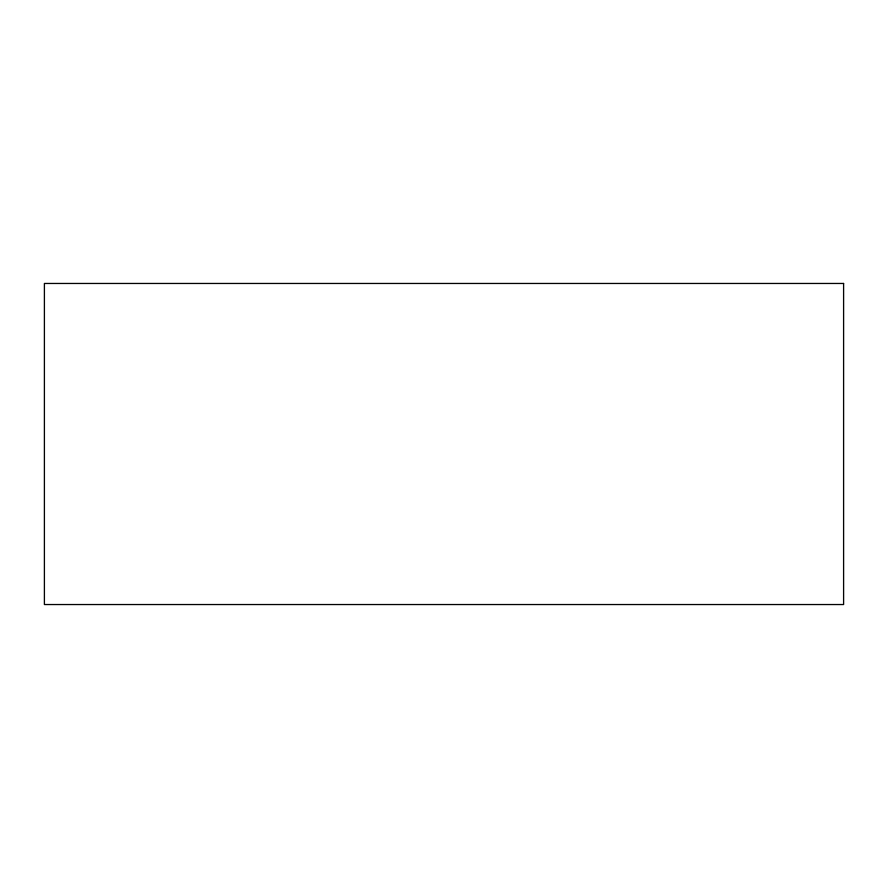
<?xml version="1.0" encoding="UTF-8"?>
<svg xmlns="http://www.w3.org/2000/svg" width="888" height="888" viewBox="0 0 888 888"><rect width="100%" height="100%" fill="white"/><g stroke="black" fill="none" stroke-linecap="round" stroke-linejoin="round"><path stroke-width="1.33" d="M843.6 283.461L44.4 283.461L44.4 604.539L843.6 604.539L843.6 283.461"/></g></svg>
